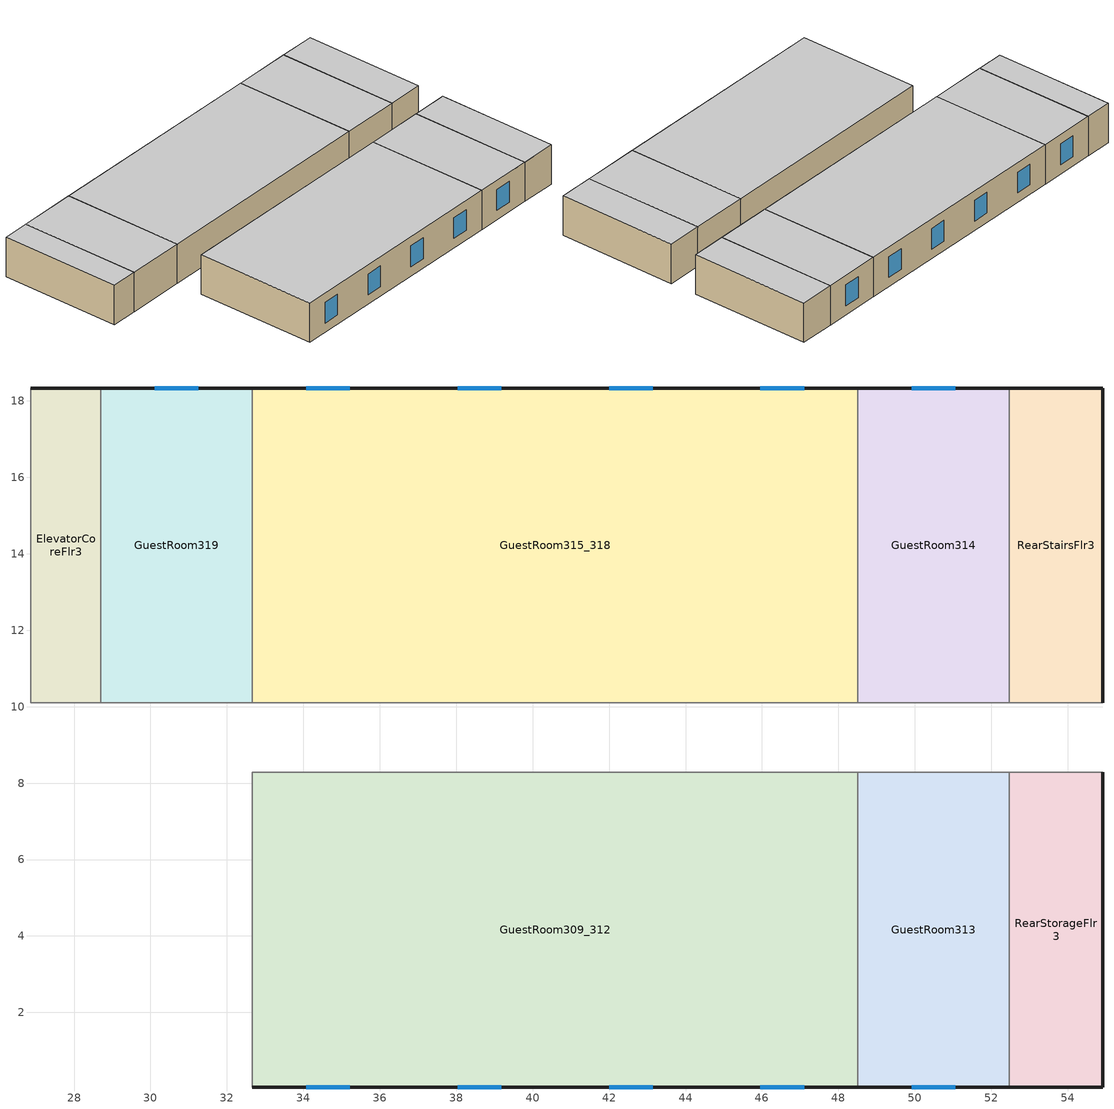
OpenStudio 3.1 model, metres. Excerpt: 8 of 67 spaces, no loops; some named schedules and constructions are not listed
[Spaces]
RearStairsFlr3
 floor to RearStairsFlr2 (NACM_Interior Floor): 54.91,18.34 54.91,10.11 52.47,10.11 52.47,18.34 z6.1
 wall outside (Base_CZ12-NonresMetalFrameWallU055): 54.91,10.11 54.91,18.34 52.47,18.34 z6.1:8.84
 wall to CorridorFlr3: 52.47,10.11 54.91,10.11 z6.1:8.84
 wall to GuestRoom314: 52.47,18.34 52.47,10.11 z6.1:8.84
 ceiling to RearStairsFlr4: 54.91,10.11 54.91,18.34 52.47,18.34 52.47,10.11 z8.84
GuestRoom309_312
 floor to GuestRoom209_212 (NACM_Interior Floor): 48.51,8.28 48.51,0.05 32.66,0.05 32.66,8.28 z6.1
 wall outside (Base_CZ12-ResMetalFrameWallU069): 32.66,0.05 48.51,0.05 z6.1:8.84
 wall to CorridorFlr3: 48.51,8.28 32.66,8.28 z6.1:8.84
 wall to GuestRoom306_308: 32.66,8.28 32.66,0.05 z6.1:8.84
 wall to GuestRoom313 (NACM_Interior Wall): 48.51,0.05 48.51,8.28 z6.1:8.84
 window (Base_AllCZ_FixedWinU36_Res): 34.07,0.05 35.21,0.05 / 38.04,0.05 39.18,0.05 / 42,0.05 43.14,0.05 / 45.96,0.05 47.1,0.05 z6.75:8.19
 ceiling to GuestRoom409_412: 48.51,0.05 48.51,8.28 32.66,8.28 32.66,0.05 z8.84
GuestRoom313
 floor to GuestRoom213 (NACM_Interior Floor): 52.47,8.28 52.47,0.05 48.51,0.05 48.51,8.28 z6.1
 wall outside (Base_CZ12-ResMetalFrameWallU069): 48.51,0.05 52.47,0.05 z6.1:8.84
 wall to CorridorFlr3: 52.47,8.28 48.51,8.28 z6.1:8.84
 wall to RearStorageFlr3 (NACM_Interior Wall): 52.47,0.05 52.47,8.28 z6.1:8.84
 window (Base_AllCZ_FixedWinU36_Res): 49.92,0.05 51.06,0.05 z6.75:8.19
 ceiling to GuestRoom413: 52.47,0.05 52.47,8.28 48.51,8.28 48.51,0.05 z8.84
RearStorageFlr3
 floor to RearStorageFlr2 (NACM_Interior Floor): 54.91,8.28 54.91,0.05 52.47,0.05 52.47,8.28 z6.1
 wall outside (Base_CZ12-NonresMetalFrameWallU055): 52.47,0.05 54.91,0.05 54.91,8.28 z6.1:8.84
 wall to CorridorFlr3: 54.91,8.28 52.47,8.28 z6.1:8.84
 ceiling to RearStorageFlr4: 54.91,0.05 54.91,8.28 52.47,8.28 52.47,0.05 z8.84
GuestRoom314
 floor to GuestRoom214 (NACM_Interior Floor): 52.47,18.34 52.47,10.11 48.51,10.11 48.51,18.34 z6.1
 wall outside (Base_CZ12-ResMetalFrameWallU069): 52.47,18.34 48.51,18.34 z6.1:8.84
 wall to CorridorFlr3: 48.51,10.11 52.47,10.11 z6.1:8.84
 wall to GuestRoom315_318 (NACM_Interior Wall): 48.51,18.34 48.51,10.11 z6.1:8.84
 window (Base_AllCZ_FixedWinU36_Res): 51.06,18.34 49.92,18.34 z6.75:8.19
 ceiling to GuestRoom414: 52.47,10.11 52.47,18.34 48.51,18.34 48.51,10.11 z8.84
GuestRoom315_318
 floor to GuestRoom215_218 (NACM_Interior Floor): 48.51,18.34 48.51,10.11 32.66,10.11 32.66,18.34 z6.1
 wall outside (Base_CZ12-ResMetalFrameWallU069): 48.51,18.34 32.66,18.34 z6.1:8.84
 wall to CorridorFlr3: 32.66,10.11 48.51,10.11 z6.1:8.84
 wall to GuestRoom319 (NACM_Interior Wall): 32.66,18.34 32.66,10.11 z6.1:8.84
 window (Base_AllCZ_FixedWinU36_Res): 47.1,18.34 45.96,18.34 / 43.14,18.34 42,18.34 / 39.18,18.34 38.04,18.34 / 35.21,18.34 34.07,18.34 z6.75:8.19
 ceiling to GuestRoom415_418: 48.51,10.11 48.51,18.34 32.66,18.34 32.66,10.11 z8.84
GuestRoom319
 floor to GuestRoom219 (NACM_Interior Floor): 32.66,18.34 32.66,10.11 28.7,10.11 28.7,18.34 z6.1
 wall outside (Base_CZ12-ResMetalFrameWallU069): 32.66,18.34 28.7,18.34 z6.1:8.84
 wall to CorridorFlr3: 28.7,10.11 32.66,10.11 z6.1:8.84
 wall to ElevatorCoreFlr3: 28.7,18.34 28.7,10.11 z6.1:8.84
 window (Base_AllCZ_FixedWinU36_Res): 31.25,18.34 30.11,18.34 z6.75:8.19
 ceiling to GuestRoom419: 32.66,10.11 32.66,18.34 28.7,18.34 28.7,10.11 z8.84
ElevatorCoreFlr3
 floor to ElevatorCoreFlr2 (NACM_Dropped Ceiling): 28.7,18.34 28.7,10.11 26.87,10.11 26.87,18.34 z6.1
 wall outside (Base_CZ12-NonresMetalFrameWallU055): 28.7,18.34 26.87,18.34 z6.1:8.84
 wall to CorridorFlr3: 26.87,18.34 26.87,10.11 28.7,10.11 z6.1:8.84
 ceiling to ElevatorCoreFlr4: 28.7,10.11 28.7,18.34 26.87,18.34 26.87,10.11 z8.84
[Schedule:Week]
GuestRoom209_212-ProcESch-wk9: GuestRoom209_212-ProcESch-da18, GuestRoom209_212-ProcESch-da19, GuestRoom209_212-ProcESch-da19, GuestRoom209_212-ProcESch-da19, GuestRoom209_212-ProcESch-da19, GuestRoom209_212-ProcESch-da19, GuestRoom209_212-ProcESch-da18, GuestRoom209_212-ProcESch-da18, GuestRoom209_212-ProcESch-da19, GuestRoom209_212-ProcESch-da3, GuestRoom209_212-ProcESch-da18, GuestRoom209_212-ProcESch-da18
GuestRoom209_212-ProcESch-wk10: GuestRoom209_212-ProcESch-da20, GuestRoom209_212-ProcESch-da21, GuestRoom209_212-ProcESch-da21, GuestRoom209_212-ProcESch-da21, GuestRoom209_212-ProcESch-da21, GuestRoom209_212-ProcESch-da21, GuestRoom209_212-ProcESch-da20, GuestRoom209_212-ProcESch-da20, GuestRoom209_212-ProcESch-da21, GuestRoom209_212-ProcESch-da3, GuestRoom209_212-ProcESch-da20, GuestRoom209_212-ProcESch-da20
GuestRoom209_212-ProcESch-wk11: GuestRoom209_212-ProcESch-da22, GuestRoom209_212-ProcESch-da23, GuestRoom209_212-ProcESch-da23, GuestRoom209_212-ProcESch-da23, GuestRoom209_212-ProcESch-da23, GuestRoom209_212-ProcESch-da23, GuestRoom209_212-ProcESch-da22, GuestRoom209_212-ProcESch-da22, GuestRoom209_212-ProcESch-da23, GuestRoom209_212-ProcESch-da3, GuestRoom209_212-ProcESch-da22, GuestRoom209_212-ProcESch-da22
GuestRoom209_212-ProcESch-wk12: GuestRoom209_212-ProcESch-da24, GuestRoom209_212-ProcESch-da25, GuestRoom209_212-ProcESch-da25, GuestRoom209_212-ProcESch-da25, GuestRoom209_212-ProcESch-da25, GuestRoom209_212-ProcESch-da25, GuestRoom209_212-ProcESch-da24, GuestRoom209_212-ProcESch-da24, GuestRoom209_212-ProcESch-da25, GuestRoom209_212-ProcESch-da3, GuestRoom209_212-ProcESch-da24, GuestRoom209_212-ProcESch-da24
GuestRoom213-ProcESch-wk1: GuestRoom213-ProcESch-da1, GuestRoom213-ProcESch-da2, GuestRoom213-ProcESch-da2, GuestRoom213-ProcESch-da2, GuestRoom213-ProcESch-da2, GuestRoom213-ProcESch-da2, GuestRoom213-ProcESch-da1, GuestRoom213-ProcESch-da1, GuestRoom213-ProcESch-da2, GuestRoom213-ProcESch-da3, GuestRoom213-ProcESch-da1, GuestRoom213-ProcESch-da1
GuestRoom213-ProcESch-wk2: GuestRoom213-ProcESch-da4, GuestRoom213-ProcESch-da5, GuestRoom213-ProcESch-da5, GuestRoom213-ProcESch-da5, GuestRoom213-ProcESch-da5, GuestRoom213-ProcESch-da5, GuestRoom213-ProcESch-da4, GuestRoom213-ProcESch-da4, GuestRoom213-ProcESch-da5, GuestRoom213-ProcESch-da3, GuestRoom213-ProcESch-da4, GuestRoom213-ProcESch-da4
GuestRoom213-ProcESch-wk3: GuestRoom213-ProcESch-da6, GuestRoom213-ProcESch-da7, GuestRoom213-ProcESch-da7, GuestRoom213-ProcESch-da7, GuestRoom213-ProcESch-da7, GuestRoom213-ProcESch-da7, GuestRoom213-ProcESch-da6, GuestRoom213-ProcESch-da6, GuestRoom213-ProcESch-da7, GuestRoom213-ProcESch-da3, GuestRoom213-ProcESch-da6, GuestRoom213-ProcESch-da6
GuestRoom213-ProcESch-wk4: GuestRoom213-ProcESch-da8, GuestRoom213-ProcESch-da9, GuestRoom213-ProcESch-da9, GuestRoom213-ProcESch-da9, GuestRoom213-ProcESch-da9, GuestRoom213-ProcESch-da9, GuestRoom213-ProcESch-da8, GuestRoom213-ProcESch-da8, GuestRoom213-ProcESch-da9, GuestRoom213-ProcESch-da3, GuestRoom213-ProcESch-da8, GuestRoom213-ProcESch-da8
GuestRoom213-ProcESch-wk5: GuestRoom213-ProcESch-da10, GuestRoom213-ProcESch-da11, GuestRoom213-ProcESch-da11, GuestRoom213-ProcESch-da11, GuestRoom213-ProcESch-da11, GuestRoom213-ProcESch-da11, GuestRoom213-ProcESch-da10, GuestRoom213-ProcESch-da10, GuestRoom213-ProcESch-da11, GuestRoom213-ProcESch-da3, GuestRoom213-ProcESch-da10, GuestRoom213-ProcESch-da10
GuestRoom213-ProcESch-wk6: GuestRoom213-ProcESch-da12, GuestRoom213-ProcESch-da13, GuestRoom213-ProcESch-da13, GuestRoom213-ProcESch-da13, GuestRoom213-ProcESch-da13, GuestRoom213-ProcESch-da13, GuestRoom213-ProcESch-da12, GuestRoom213-ProcESch-da12, GuestRoom213-ProcESch-da13, GuestRoom213-ProcESch-da3, GuestRoom213-ProcESch-da12, GuestRoom213-ProcESch-da12
GuestRoom213-ProcESch-wk7: GuestRoom213-ProcESch-da14, GuestRoom213-ProcESch-da15, GuestRoom213-ProcESch-da15, GuestRoom213-ProcESch-da15, GuestRoom213-ProcESch-da15, GuestRoom213-ProcESch-da15, GuestRoom213-ProcESch-da14, GuestRoom213-ProcESch-da14, GuestRoom213-ProcESch-da15, GuestRoom213-ProcESch-da3, GuestRoom213-ProcESch-da14, GuestRoom213-ProcESch-da14
GuestRoom213-ProcESch-wk8: GuestRoom213-ProcESch-da16, GuestRoom213-ProcESch-da17, GuestRoom213-ProcESch-da17, GuestRoom213-ProcESch-da17, GuestRoom213-ProcESch-da17, GuestRoom213-ProcESch-da17, GuestRoom213-ProcESch-da16, GuestRoom213-ProcESch-da16, GuestRoom213-ProcESch-da17, GuestRoom213-ProcESch-da3, GuestRoom213-ProcESch-da16, GuestRoom213-ProcESch-da16
GuestRoom213-ProcESch-wk9: GuestRoom213-ProcESch-da18, GuestRoom213-ProcESch-da19, GuestRoom213-ProcESch-da19, GuestRoom213-ProcESch-da19, GuestRoom213-ProcESch-da19, GuestRoom213-ProcESch-da19, GuestRoom213-ProcESch-da18, GuestRoom213-ProcESch-da18, GuestRoom213-ProcESch-da19, GuestRoom213-ProcESch-da3, GuestRoom213-ProcESch-da18, GuestRoom213-ProcESch-da18
GuestRoom213-ProcESch-wk10: GuestRoom213-ProcESch-da20, GuestRoom213-ProcESch-da21, GuestRoom213-ProcESch-da21, GuestRoom213-ProcESch-da21, GuestRoom213-ProcESch-da21, GuestRoom213-ProcESch-da21, GuestRoom213-ProcESch-da20, GuestRoom213-ProcESch-da20, GuestRoom213-ProcESch-da21, GuestRoom213-ProcESch-da3, GuestRoom213-ProcESch-da20, GuestRoom213-ProcESch-da20
GuestRoom213-ProcESch-wk11: GuestRoom213-ProcESch-da22, GuestRoom213-ProcESch-da23, GuestRoom213-ProcESch-da23, GuestRoom213-ProcESch-da23, GuestRoom213-ProcESch-da23, GuestRoom213-ProcESch-da23, GuestRoom213-ProcESch-da22, GuestRoom213-ProcESch-da22, GuestRoom213-ProcESch-da23, GuestRoom213-ProcESch-da3, GuestRoom213-ProcESch-da22, GuestRoom213-ProcESch-da22
GuestRoom213-ProcESch-wk12: GuestRoom213-ProcESch-da24, GuestRoom213-ProcESch-da25, GuestRoom213-ProcESch-da25, GuestRoom213-ProcESch-da25, GuestRoom213-ProcESch-da25, GuestRoom213-ProcESch-da25, GuestRoom213-ProcESch-da24, GuestRoom213-ProcESch-da24, GuestRoom213-ProcESch-da25, GuestRoom213-ProcESch-da3, GuestRoom213-ProcESch-da24, GuestRoom213-ProcESch-da24
GuestRoom214-ProcESch-wk1: GuestRoom214-ProcESch-da1, GuestRoom214-ProcESch-da2, GuestRoom214-ProcESch-da2, GuestRoom214-ProcESch-da2, GuestRoom214-ProcESch-da2, GuestRoom214-ProcESch-da2, GuestRoom214-ProcESch-da1, GuestRoom214-ProcESch-da1, GuestRoom214-ProcESch-da2, GuestRoom214-ProcESch-da3, GuestRoom214-ProcESch-da1, GuestRoom214-ProcESch-da1
GuestRoom214-ProcESch-wk2: GuestRoom214-ProcESch-da4, GuestRoom214-ProcESch-da5, GuestRoom214-ProcESch-da5, GuestRoom214-ProcESch-da5, GuestRoom214-ProcESch-da5, GuestRoom214-ProcESch-da5, GuestRoom214-ProcESch-da4, GuestRoom214-ProcESch-da4, GuestRoom214-ProcESch-da5, GuestRoom214-ProcESch-da3, GuestRoom214-ProcESch-da4, GuestRoom214-ProcESch-da4
GuestRoom214-ProcESch-wk3: GuestRoom214-ProcESch-da6, GuestRoom214-ProcESch-da7, GuestRoom214-ProcESch-da7, GuestRoom214-ProcESch-da7, GuestRoom214-ProcESch-da7, GuestRoom214-ProcESch-da7, GuestRoom214-ProcESch-da6, GuestRoom214-ProcESch-da6, GuestRoom214-ProcESch-da7, GuestRoom214-ProcESch-da3, GuestRoom214-ProcESch-da6, GuestRoom214-ProcESch-da6
GuestRoom214-ProcESch-wk4: GuestRoom214-ProcESch-da8, GuestRoom214-ProcESch-da9, GuestRoom214-ProcESch-da9, GuestRoom214-ProcESch-da9, GuestRoom214-ProcESch-da9, GuestRoom214-ProcESch-da9, GuestRoom214-ProcESch-da8, GuestRoom214-ProcESch-da8, GuestRoom214-ProcESch-da9, GuestRoom214-ProcESch-da3, GuestRoom214-ProcESch-da8, GuestRoom214-ProcESch-da8
GuestRoom214-ProcESch-wk5: GuestRoom214-ProcESch-da10, GuestRoom214-ProcESch-da11, GuestRoom214-ProcESch-da11, GuestRoom214-ProcESch-da11, GuestRoom214-ProcESch-da11, GuestRoom214-ProcESch-da11, GuestRoom214-ProcESch-da10, GuestRoom214-ProcESch-da10, GuestRoom214-ProcESch-da11, GuestRoom214-ProcESch-da3, GuestRoom214-ProcESch-da10, GuestRoom214-ProcESch-da10
GuestRoom214-ProcESch-wk6: GuestRoom214-ProcESch-da12, GuestRoom214-ProcESch-da13, GuestRoom214-ProcESch-da13, GuestRoom214-ProcESch-da13, GuestRoom214-ProcESch-da13, GuestRoom214-ProcESch-da13, GuestRoom214-ProcESch-da12, GuestRoom214-ProcESch-da12, GuestRoom214-ProcESch-da13, GuestRoom214-ProcESch-da3, GuestRoom214-ProcESch-da12, GuestRoom214-ProcESch-da12
GuestRoom214-ProcESch-wk7: GuestRoom214-ProcESch-da14, GuestRoom214-ProcESch-da15, GuestRoom214-ProcESch-da15, GuestRoom214-ProcESch-da15, GuestRoom214-ProcESch-da15, GuestRoom214-ProcESch-da15, GuestRoom214-ProcESch-da14, GuestRoom214-ProcESch-da14, GuestRoom214-ProcESch-da15, GuestRoom214-ProcESch-da3, GuestRoom214-ProcESch-da14, GuestRoom214-ProcESch-da14
GuestRoom214-ProcESch-wk8: GuestRoom214-ProcESch-da16, GuestRoom214-ProcESch-da17, GuestRoom214-ProcESch-da17, GuestRoom214-ProcESch-da17, GuestRoom214-ProcESch-da17, GuestRoom214-ProcESch-da17, GuestRoom214-ProcESch-da16, GuestRoom214-ProcESch-da16, GuestRoom214-ProcESch-da17, GuestRoom214-ProcESch-da3, GuestRoom214-ProcESch-da16, GuestRoom214-ProcESch-da16
GuestRoom214-ProcESch-wk9: GuestRoom214-ProcESch-da18, GuestRoom214-ProcESch-da19, GuestRoom214-ProcESch-da19, GuestRoom214-ProcESch-da19, GuestRoom214-ProcESch-da19, GuestRoom214-ProcESch-da19, GuestRoom214-ProcESch-da18, GuestRoom214-ProcESch-da18, GuestRoom214-ProcESch-da19, GuestRoom214-ProcESch-da3, GuestRoom214-ProcESch-da18, GuestRoom214-ProcESch-da18
GuestRoom214-ProcESch-wk10: GuestRoom214-ProcESch-da20, GuestRoom214-ProcESch-da21, GuestRoom214-ProcESch-da21, GuestRoom214-ProcESch-da21, GuestRoom214-ProcESch-da21, GuestRoom214-ProcESch-da21, GuestRoom214-ProcESch-da20, GuestRoom214-ProcESch-da20, GuestRoom214-ProcESch-da21, GuestRoom214-ProcESch-da3, GuestRoom214-ProcESch-da20, GuestRoom214-ProcESch-da20
GuestRoom214-ProcESch-wk11: GuestRoom214-ProcESch-da22, GuestRoom214-ProcESch-da23, GuestRoom214-ProcESch-da23, GuestRoom214-ProcESch-da23, GuestRoom214-ProcESch-da23, GuestRoom214-ProcESch-da23, GuestRoom214-ProcESch-da22, GuestRoom214-ProcESch-da22, GuestRoom214-ProcESch-da23, GuestRoom214-ProcESch-da3, GuestRoom214-ProcESch-da22, GuestRoom214-ProcESch-da22
GuestRoom214-ProcESch-wk12: GuestRoom214-ProcESch-da24, GuestRoom214-ProcESch-da25, GuestRoom214-ProcESch-da25, GuestRoom214-ProcESch-da25, GuestRoom214-ProcESch-da25, GuestRoom214-ProcESch-da25, GuestRoom214-ProcESch-da24, GuestRoom214-ProcESch-da24, GuestRoom214-ProcESch-da25, GuestRoom214-ProcESch-da3, GuestRoom214-ProcESch-da24, GuestRoom214-ProcESch-da24
GuestRoom215_218-ProcESch-wk1: GuestRoom215_218-ProcESch-da1, GuestRoom215_218-ProcESch-da2, GuestRoom215_218-ProcESch-da2, GuestRoom215_218-ProcESch-da2, GuestRoom215_218-ProcESch-da2, GuestRoom215_218-ProcESch-da2, GuestRoom215_218-ProcESch-da1, GuestRoom215_218-ProcESch-da1, GuestRoom215_218-ProcESch-da2, GuestRoom215_218-ProcESch-da3, GuestRoom215_218-ProcESch-da1, GuestRoom215_218-ProcESch-da1
GuestRoom215_218-ProcESch-wk2: GuestRoom215_218-ProcESch-da4, GuestRoom215_218-ProcESch-da5, GuestRoom215_218-ProcESch-da5, GuestRoom215_218-ProcESch-da5, GuestRoom215_218-ProcESch-da5, GuestRoom215_218-ProcESch-da5, GuestRoom215_218-ProcESch-da4, GuestRoom215_218-ProcESch-da4, GuestRoom215_218-ProcESch-da5, GuestRoom215_218-ProcESch-da3, GuestRoom215_218-ProcESch-da4, GuestRoom215_218-ProcESch-da4
GuestRoom215_218-ProcESch-wk3: GuestRoom215_218-ProcESch-da6, GuestRoom215_218-ProcESch-da7, GuestRoom215_218-ProcESch-da7, GuestRoom215_218-ProcESch-da7, GuestRoom215_218-ProcESch-da7, GuestRoom215_218-ProcESch-da7, GuestRoom215_218-ProcESch-da6, GuestRoom215_218-ProcESch-da6, GuestRoom215_218-ProcESch-da7, GuestRoom215_218-ProcESch-da3, GuestRoom215_218-ProcESch-da6, GuestRoom215_218-ProcESch-da6
GuestRoom215_218-ProcESch-wk4: GuestRoom215_218-ProcESch-da8, GuestRoom215_218-ProcESch-da9, GuestRoom215_218-ProcESch-da9, GuestRoom215_218-ProcESch-da9, GuestRoom215_218-ProcESch-da9, GuestRoom215_218-ProcESch-da9, GuestRoom215_218-ProcESch-da8, GuestRoom215_218-ProcESch-da8, GuestRoom215_218-ProcESch-da9, GuestRoom215_218-ProcESch-da3, GuestRoom215_218-ProcESch-da8, GuestRoom215_218-ProcESch-da8
GuestRoom215_218-ProcESch-wk5: GuestRoom215_218-ProcESch-da10, GuestRoom215_218-ProcESch-da11, GuestRoom215_218-ProcESch-da11, GuestRoom215_218-ProcESch-da11, GuestRoom215_218-ProcESch-da11, GuestRoom215_218-ProcESch-da11, GuestRoom215_218-ProcESch-da10, GuestRoom215_218-ProcESch-da10, GuestRoom215_218-ProcESch-da11, GuestRoom215_218-ProcESch-da3, GuestRoom215_218-ProcESch-da10, GuestRoom215_218-ProcESch-da10
GuestRoom215_218-ProcESch-wk6: GuestRoom215_218-ProcESch-da12, GuestRoom215_218-ProcESch-da13, GuestRoom215_218-ProcESch-da13, GuestRoom215_218-ProcESch-da13, GuestRoom215_218-ProcESch-da13, GuestRoom215_218-ProcESch-da13, GuestRoom215_218-ProcESch-da12, GuestRoom215_218-ProcESch-da12, GuestRoom215_218-ProcESch-da13, GuestRoom215_218-ProcESch-da3, GuestRoom215_218-ProcESch-da12, GuestRoom215_218-ProcESch-da12
GuestRoom215_218-ProcESch-wk7: GuestRoom215_218-ProcESch-da14, GuestRoom215_218-ProcESch-da15, GuestRoom215_218-ProcESch-da15, GuestRoom215_218-ProcESch-da15, GuestRoom215_218-ProcESch-da15, GuestRoom215_218-ProcESch-da15, GuestRoom215_218-ProcESch-da14, GuestRoom215_218-ProcESch-da14, GuestRoom215_218-ProcESch-da15, GuestRoom215_218-ProcESch-da3, GuestRoom215_218-ProcESch-da14, GuestRoom215_218-ProcESch-da14
GuestRoom215_218-ProcESch-wk8: GuestRoom215_218-ProcESch-da16, GuestRoom215_218-ProcESch-da17, GuestRoom215_218-ProcESch-da17, GuestRoom215_218-ProcESch-da17, GuestRoom215_218-ProcESch-da17, GuestRoom215_218-ProcESch-da17, GuestRoom215_218-ProcESch-da16, GuestRoom215_218-ProcESch-da16, GuestRoom215_218-ProcESch-da17, GuestRoom215_218-ProcESch-da3, GuestRoom215_218-ProcESch-da16, GuestRoom215_218-ProcESch-da16
GuestRoom215_218-ProcESch-wk9: GuestRoom215_218-ProcESch-da18, GuestRoom215_218-ProcESch-da19, GuestRoom215_218-ProcESch-da19, GuestRoom215_218-ProcESch-da19, GuestRoom215_218-ProcESch-da19, GuestRoom215_218-ProcESch-da19, GuestRoom215_218-ProcESch-da18, GuestRoom215_218-ProcESch-da18, GuestRoom215_218-ProcESch-da19, GuestRoom215_218-ProcESch-da3, GuestRoom215_218-ProcESch-da18, GuestRoom215_218-ProcESch-da18
GuestRoom215_218-ProcESch-wk10: GuestRoom215_218-ProcESch-da20, GuestRoom215_218-ProcESch-da21, GuestRoom215_218-ProcESch-da21, GuestRoom215_218-ProcESch-da21, GuestRoom215_218-ProcESch-da21, GuestRoom215_218-ProcESch-da21, GuestRoom215_218-ProcESch-da20, GuestRoom215_218-ProcESch-da20, GuestRoom215_218-ProcESch-da21, GuestRoom215_218-ProcESch-da3, GuestRoom215_218-ProcESch-da20, GuestRoom215_218-ProcESch-da20
GuestRoom215_218-ProcESch-wk11: GuestRoom215_218-ProcESch-da22, GuestRoom215_218-ProcESch-da23, GuestRoom215_218-ProcESch-da23, GuestRoom215_218-ProcESch-da23, GuestRoom215_218-ProcESch-da23, GuestRoom215_218-ProcESch-da23, GuestRoom215_218-ProcESch-da22, GuestRoom215_218-ProcESch-da22, GuestRoom215_218-ProcESch-da23, GuestRoom215_218-ProcESch-da3, GuestRoom215_218-ProcESch-da22, GuestRoom215_218-ProcESch-da22
GuestRoom215_218-ProcESch-wk12: GuestRoom215_218-ProcESch-da24, GuestRoom215_218-ProcESch-da25, GuestRoom215_218-ProcESch-da25, GuestRoom215_218-ProcESch-da25, GuestRoom215_218-ProcESch-da25, GuestRoom215_218-ProcESch-da25, GuestRoom215_218-ProcESch-da24, GuestRoom215_218-ProcESch-da24, GuestRoom215_218-ProcESch-da25, GuestRoom215_218-ProcESch-da3, GuestRoom215_218-ProcESch-da24, GuestRoom215_218-ProcESch-da24
GuestRoom219-ProcESch-wk1: GuestRoom219-ProcESch-da1, GuestRoom219-ProcESch-da2, GuestRoom219-ProcESch-da2, GuestRoom219-ProcESch-da2, GuestRoom219-ProcESch-da2, GuestRoom219-ProcESch-da2, GuestRoom219-ProcESch-da1, GuestRoom219-ProcESch-da1, GuestRoom219-ProcESch-da2, GuestRoom219-ProcESch-da3, GuestRoom219-ProcESch-da1, GuestRoom219-ProcESch-da1
GuestRoom219-ProcESch-wk2: GuestRoom219-ProcESch-da4, GuestRoom219-ProcESch-da5, GuestRoom219-ProcESch-da5, GuestRoom219-ProcESch-da5, GuestRoom219-ProcESch-da5, GuestRoom219-ProcESch-da5, GuestRoom219-ProcESch-da4, GuestRoom219-ProcESch-da4, GuestRoom219-ProcESch-da5, GuestRoom219-ProcESch-da3, GuestRoom219-ProcESch-da4, GuestRoom219-ProcESch-da4
GuestRoom219-ProcESch-wk3: GuestRoom219-ProcESch-da6, GuestRoom219-ProcESch-da7, GuestRoom219-ProcESch-da7, GuestRoom219-ProcESch-da7, GuestRoom219-ProcESch-da7, GuestRoom219-ProcESch-da7, GuestRoom219-ProcESch-da6, GuestRoom219-ProcESch-da6, GuestRoom219-ProcESch-da7, GuestRoom219-ProcESch-da3, GuestRoom219-ProcESch-da6, GuestRoom219-ProcESch-da6
GuestRoom219-ProcESch-wk4: GuestRoom219-ProcESch-da8, GuestRoom219-ProcESch-da9, GuestRoom219-ProcESch-da9, GuestRoom219-ProcESch-da9, GuestRoom219-ProcESch-da9, GuestRoom219-ProcESch-da9, GuestRoom219-ProcESch-da8, GuestRoom219-ProcESch-da8, GuestRoom219-ProcESch-da9, GuestRoom219-ProcESch-da3, GuestRoom219-ProcESch-da8, GuestRoom219-ProcESch-da8
GuestRoom219-ProcESch-wk5: GuestRoom219-ProcESch-da10, GuestRoom219-ProcESch-da11, GuestRoom219-ProcESch-da11, GuestRoom219-ProcESch-da11, GuestRoom219-ProcESch-da11, GuestRoom219-ProcESch-da11, GuestRoom219-ProcESch-da10, GuestRoom219-ProcESch-da10, GuestRoom219-ProcESch-da11, GuestRoom219-ProcESch-da3, GuestRoom219-ProcESch-da10, GuestRoom219-ProcESch-da10
GuestRoom219-ProcESch-wk6: GuestRoom219-ProcESch-da12, GuestRoom219-ProcESch-da13, GuestRoom219-ProcESch-da13, GuestRoom219-ProcESch-da13, GuestRoom219-ProcESch-da13, GuestRoom219-ProcESch-da13, GuestRoom219-ProcESch-da12, GuestRoom219-ProcESch-da12, GuestRoom219-ProcESch-da13, GuestRoom219-ProcESch-da3, GuestRoom219-ProcESch-da12, GuestRoom219-ProcESch-da12
GuestRoom219-ProcESch-wk7: GuestRoom219-ProcESch-da14, GuestRoom219-ProcESch-da15, GuestRoom219-ProcESch-da15, GuestRoom219-ProcESch-da15, GuestRoom219-ProcESch-da15, GuestRoom219-ProcESch-da15, GuestRoom219-ProcESch-da14, GuestRoom219-ProcESch-da14, GuestRoom219-ProcESch-da15, GuestRoom219-ProcESch-da3, GuestRoom219-ProcESch-da14, GuestRoom219-ProcESch-da14
GuestRoom219-ProcESch-wk8: GuestRoom219-ProcESch-da16, GuestRoom219-ProcESch-da17, GuestRoom219-ProcESch-da17, GuestRoom219-ProcESch-da17, GuestRoom219-ProcESch-da17, GuestRoom219-ProcESch-da17, GuestRoom219-ProcESch-da16, GuestRoom219-ProcESch-da16, GuestRoom219-ProcESch-da17, GuestRoom219-ProcESch-da3, GuestRoom219-ProcESch-da16, GuestRoom219-ProcESch-da16
GuestRoom219-ProcESch-wk9: GuestRoom219-ProcESch-da18, GuestRoom219-ProcESch-da19, GuestRoom219-ProcESch-da19, GuestRoom219-ProcESch-da19, GuestRoom219-ProcESch-da19, GuestRoom219-ProcESch-da19, GuestRoom219-ProcESch-da18, GuestRoom219-ProcESch-da18, GuestRoom219-ProcESch-da19, GuestRoom219-ProcESch-da3, GuestRoom219-ProcESch-da18, GuestRoom219-ProcESch-da18
GuestRoom219-ProcESch-wk10: GuestRoom219-ProcESch-da20, GuestRoom219-ProcESch-da21, GuestRoom219-ProcESch-da21, GuestRoom219-ProcESch-da21, GuestRoom219-ProcESch-da21, GuestRoom219-ProcESch-da21, GuestRoom219-ProcESch-da20, GuestRoom219-ProcESch-da20, GuestRoom219-ProcESch-da21, GuestRoom219-ProcESch-da3, GuestRoom219-ProcESch-da20, GuestRoom219-ProcESch-da20
GuestRoom219-ProcESch-wk11: GuestRoom219-ProcESch-da22, GuestRoom219-ProcESch-da23, GuestRoom219-ProcESch-da23, GuestRoom219-ProcESch-da23, GuestRoom219-ProcESch-da23, GuestRoom219-ProcESch-da23, GuestRoom219-ProcESch-da22, GuestRoom219-ProcESch-da22, GuestRoom219-ProcESch-da23, GuestRoom219-ProcESch-da3, GuestRoom219-ProcESch-da22, GuestRoom219-ProcESch-da22
GuestRoom219-ProcESch-wk12: GuestRoom219-ProcESch-da24, GuestRoom219-ProcESch-da25, GuestRoom219-ProcESch-da25, GuestRoom219-ProcESch-da25, GuestRoom219-ProcESch-da25, GuestRoom219-ProcESch-da25, GuestRoom219-ProcESch-da24, GuestRoom219-ProcESch-da24, GuestRoom219-ProcESch-da25, GuestRoom219-ProcESch-da3, GuestRoom219-ProcESch-da24, GuestRoom219-ProcESch-da24
GuestRoom220_223-ProcESch-wk1: GuestRoom220_223-ProcESch-da1, GuestRoom220_223-ProcESch-da2, GuestRoom220_223-ProcESch-da2, GuestRoom220_223-ProcESch-da2, GuestRoom220_223-ProcESch-da2, GuestRoom220_223-ProcESch-da2, GuestRoom220_223-ProcESch-da1, GuestRoom220_223-ProcESch-da1, GuestRoom220_223-ProcESch-da2, GuestRoom220_223-ProcESch-da3, GuestRoom220_223-ProcESch-da1, GuestRoom220_223-ProcESch-da1
GuestRoom220_223-ProcESch-wk2: GuestRoom220_223-ProcESch-da4, GuestRoom220_223-ProcESch-da5, GuestRoom220_223-ProcESch-da5, GuestRoom220_223-ProcESch-da5, GuestRoom220_223-ProcESch-da5, GuestRoom220_223-ProcESch-da5, GuestRoom220_223-ProcESch-da4, GuestRoom220_223-ProcESch-da4, GuestRoom220_223-ProcESch-da5, GuestRoom220_223-ProcESch-da3, GuestRoom220_223-ProcESch-da4, GuestRoom220_223-ProcESch-da4
GuestRoom220_223-ProcESch-wk3: GuestRoom220_223-ProcESch-da6, GuestRoom220_223-ProcESch-da7, GuestRoom220_223-ProcESch-da7, GuestRoom220_223-ProcESch-da7, GuestRoom220_223-ProcESch-da7, GuestRoom220_223-ProcESch-da7, GuestRoom220_223-ProcESch-da6, GuestRoom220_223-ProcESch-da6, GuestRoom220_223-ProcESch-da7, GuestRoom220_223-ProcESch-da3, GuestRoom220_223-ProcESch-da6, GuestRoom220_223-ProcESch-da6
GuestRoom220_223-ProcESch-wk4: GuestRoom220_223-ProcESch-da8, GuestRoom220_223-ProcESch-da9, GuestRoom220_223-ProcESch-da9, GuestRoom220_223-ProcESch-da9, GuestRoom220_223-ProcESch-da9, GuestRoom220_223-ProcESch-da9, GuestRoom220_223-ProcESch-da8, GuestRoom220_223-ProcESch-da8, GuestRoom220_223-ProcESch-da9, GuestRoom220_223-ProcESch-da3, GuestRoom220_223-ProcESch-da8, GuestRoom220_223-ProcESch-da8
GuestRoom220_223-ProcESch-wk5: GuestRoom220_223-ProcESch-da10, GuestRoom220_223-ProcESch-da11, GuestRoom220_223-ProcESch-da11, GuestRoom220_223-ProcESch-da11, GuestRoom220_223-ProcESch-da11, GuestRoom220_223-ProcESch-da11, GuestRoom220_223-ProcESch-da10, GuestRoom220_223-ProcESch-da10, GuestRoom220_223-ProcESch-da11, GuestRoom220_223-ProcESch-da3, GuestRoom220_223-ProcESch-da10, GuestRoom220_223-ProcESch-da10
GuestRoom220_223-ProcESch-wk6: GuestRoom220_223-ProcESch-da12, GuestRoom220_223-ProcESch-da13, GuestRoom220_223-ProcESch-da13, GuestRoom220_223-ProcESch-da13, GuestRoom220_223-ProcESch-da13, GuestRoom220_223-ProcESch-da13, GuestRoom220_223-ProcESch-da12, GuestRoom220_223-ProcESch-da12, GuestRoom220_223-ProcESch-da13, GuestRoom220_223-ProcESch-da3, GuestRoom220_223-ProcESch-da12, GuestRoom220_223-ProcESch-da12
GuestRoom220_223-ProcESch-wk7: GuestRoom220_223-ProcESch-da14, GuestRoom220_223-ProcESch-da15, GuestRoom220_223-ProcESch-da15, GuestRoom220_223-ProcESch-da15, GuestRoom220_223-ProcESch-da15, GuestRoom220_223-ProcESch-da15, GuestRoom220_223-ProcESch-da14, GuestRoom220_223-ProcESch-da14, GuestRoom220_223-ProcESch-da15, GuestRoom220_223-ProcESch-da3, GuestRoom220_223-ProcESch-da14, GuestRoom220_223-ProcESch-da14
GuestRoom220_223-ProcESch-wk8: GuestRoom220_223-ProcESch-da16, GuestRoom220_223-ProcESch-da17, GuestRoom220_223-ProcESch-da17, GuestRoom220_223-ProcESch-da17, GuestRoom220_223-ProcESch-da17, GuestRoom220_223-ProcESch-da17, GuestRoom220_223-ProcESch-da16, GuestRoom220_223-ProcESch-da16, GuestRoom220_223-ProcESch-da17, GuestRoom220_223-ProcESch-da3, GuestRoom220_223-ProcESch-da16, GuestRoom220_223-ProcESch-da16
GuestRoom220_223-ProcESch-wk9: GuestRoom220_223-ProcESch-da18, GuestRoom220_223-ProcESch-da19, GuestRoom220_223-ProcESch-da19, GuestRoom220_223-ProcESch-da19, GuestRoom220_223-ProcESch-da19, GuestRoom220_223-ProcESch-da19, GuestRoom220_223-ProcESch-da18, GuestRoom220_223-ProcESch-da18, GuestRoom220_223-ProcESch-da19, GuestRoom220_223-ProcESch-da3, GuestRoom220_223-ProcESch-da18, GuestRoom220_223-ProcESch-da18
GuestRoom220_223-ProcESch-wk10: GuestRoom220_223-ProcESch-da20, GuestRoom220_223-ProcESch-da21, GuestRoom220_223-ProcESch-da21, GuestRoom220_223-ProcESch-da21, GuestRoom220_223-ProcESch-da21, GuestRoom220_223-ProcESch-da21, GuestRoom220_223-ProcESch-da20, GuestRoom220_223-ProcESch-da20, GuestRoom220_223-ProcESch-da21, GuestRoom220_223-ProcESch-da3, GuestRoom220_223-ProcESch-da20, GuestRoom220_223-ProcESch-da20
GuestRoom220_223-ProcESch-wk11: GuestRoom220_223-ProcESch-da22, GuestRoom220_223-ProcESch-da23, GuestRoom220_223-ProcESch-da23, GuestRoom220_223-ProcESch-da23, GuestRoom220_223-ProcESch-da23, GuestRoom220_223-ProcESch-da23, GuestRoom220_223-ProcESch-da22, GuestRoom220_223-ProcESch-da22, GuestRoom220_223-ProcESch-da23, GuestRoom220_223-ProcESch-da3, GuestRoom220_223-ProcESch-da22, GuestRoom220_223-ProcESch-da22
GuestRoom220_223-ProcESch-wk12: GuestRoom220_223-ProcESch-da24, GuestRoom220_223-ProcESch-da25, GuestRoom220_223-ProcESch-da25, GuestRoom220_223-ProcESch-da25, GuestRoom220_223-ProcESch-da25, GuestRoom220_223-ProcESch-da25, GuestRoom220_223-ProcESch-da24, GuestRoom220_223-ProcESch-da24, GuestRoom220_223-ProcESch-da25, GuestRoom220_223-ProcESch-da3, GuestRoom220_223-ProcESch-da24, GuestRoom220_223-ProcESch-da24
GuestRoom224-ProcESch-wk1: GuestRoom224-ProcESch-da1, GuestRoom224-ProcESch-da2, GuestRoom224-ProcESch-da2, GuestRoom224-ProcESch-da2, GuestRoom224-ProcESch-da2, GuestRoom224-ProcESch-da2, GuestRoom224-ProcESch-da1, GuestRoom224-ProcESch-da1, GuestRoom224-ProcESch-da2, GuestRoom224-ProcESch-da3, GuestRoom224-ProcESch-da1, GuestRoom224-ProcESch-da1
GuestRoom224-ProcESch-wk2: GuestRoom224-ProcESch-da4, GuestRoom224-ProcESch-da5, GuestRoom224-ProcESch-da5, GuestRoom224-ProcESch-da5, GuestRoom224-ProcESch-da5, GuestRoom224-ProcESch-da5, GuestRoom224-ProcESch-da4, GuestRoom224-ProcESch-da4, GuestRoom224-ProcESch-da5, GuestRoom224-ProcESch-da3, GuestRoom224-ProcESch-da4, GuestRoom224-ProcESch-da4
GuestRoom224-ProcESch-wk3: GuestRoom224-ProcESch-da6, GuestRoom224-ProcESch-da7, GuestRoom224-ProcESch-da7, GuestRoom224-ProcESch-da7, GuestRoom224-ProcESch-da7, GuestRoom224-ProcESch-da7, GuestRoom224-ProcESch-da6, GuestRoom224-ProcESch-da6, GuestRoom224-ProcESch-da7, GuestRoom224-ProcESch-da3, GuestRoom224-ProcESch-da6, GuestRoom224-ProcESch-da6
GuestRoom224-ProcESch-wk4: GuestRoom224-ProcESch-da8, GuestRoom224-ProcESch-da9, GuestRoom224-ProcESch-da9, GuestRoom224-ProcESch-da9, GuestRoom224-ProcESch-da9, GuestRoom224-ProcESch-da9, GuestRoom224-ProcESch-da8, GuestRoom224-ProcESch-da8, GuestRoom224-ProcESch-da9, GuestRoom224-ProcESch-da3, GuestRoom224-ProcESch-da8, GuestRoom224-ProcESch-da8
GuestRoom224-ProcESch-wk5: GuestRoom224-ProcESch-da10, GuestRoom224-ProcESch-da11, GuestRoom224-ProcESch-da11, GuestRoom224-ProcESch-da11, GuestRoom224-ProcESch-da11, GuestRoom224-ProcESch-da11, GuestRoom224-ProcESch-da10, GuestRoom224-ProcESch-da10, GuestRoom224-ProcESch-da11, GuestRoom224-ProcESch-da3, GuestRoom224-ProcESch-da10, GuestRoom224-ProcESch-da10
GuestRoom224-ProcESch-wk6: GuestRoom224-ProcESch-da12, GuestRoom224-ProcESch-da13, GuestRoom224-ProcESch-da13, GuestRoom224-ProcESch-da13, GuestRoom224-ProcESch-da13, GuestRoom224-ProcESch-da13, GuestRoom224-ProcESch-da12, GuestRoom224-ProcESch-da12, GuestRoom224-ProcESch-da13, GuestRoom224-ProcESch-da3, GuestRoom224-ProcESch-da12, GuestRoom224-ProcESch-da12
GuestRoom224-ProcESch-wk7: GuestRoom224-ProcESch-da14, GuestRoom224-ProcESch-da15, GuestRoom224-ProcESch-da15, GuestRoom224-ProcESch-da15, GuestRoom224-ProcESch-da15, GuestRoom224-ProcESch-da15, GuestRoom224-ProcESch-da14, GuestRoom224-ProcESch-da14, GuestRoom224-ProcESch-da15, GuestRoom224-ProcESch-da3, GuestRoom224-ProcESch-da14, GuestRoom224-ProcESch-da14
GuestRoom224-ProcESch-wk8: GuestRoom224-ProcESch-da16, GuestRoom224-ProcESch-da17, GuestRoom224-ProcESch-da17, GuestRoom224-ProcESch-da17, GuestRoom224-ProcESch-da17, GuestRoom224-ProcESch-da17, GuestRoom224-ProcESch-da16, GuestRoom224-ProcESch-da16, GuestRoom224-ProcESch-da17, GuestRoom224-ProcESch-da3, GuestRoom224-ProcESch-da16, GuestRoom224-ProcESch-da16
GuestRoom224-ProcESch-wk9: GuestRoom224-ProcESch-da18, GuestRoom224-ProcESch-da19, GuestRoom224-ProcESch-da19, GuestRoom224-ProcESch-da19, GuestRoom224-ProcESch-da19, GuestRoom224-ProcESch-da19, GuestRoom224-ProcESch-da18, GuestRoom224-ProcESch-da18, GuestRoom224-ProcESch-da19, GuestRoom224-ProcESch-da3, GuestRoom224-ProcESch-da18, GuestRoom224-ProcESch-da18
GuestRoom224-ProcESch-wk10: GuestRoom224-ProcESch-da20, GuestRoom224-ProcESch-da21, GuestRoom224-ProcESch-da21, GuestRoom224-ProcESch-da21, GuestRoom224-ProcESch-da21, GuestRoom224-ProcESch-da21, GuestRoom224-ProcESch-da20, GuestRoom224-ProcESch-da20, GuestRoom224-ProcESch-da21, GuestRoom224-ProcESch-da3, GuestRoom224-ProcESch-da20, GuestRoom224-ProcESch-da20
GuestRoom224-ProcESch-wk11: GuestRoom224-ProcESch-da22, GuestRoom224-ProcESch-da23, GuestRoom224-ProcESch-da23, GuestRoom224-ProcESch-da23, GuestRoom224-ProcESch-da23, GuestRoom224-ProcESch-da23, GuestRoom224-ProcESch-da22, GuestRoom224-ProcESch-da22, GuestRoom224-ProcESch-da23, GuestRoom224-ProcESch-da3, GuestRoom224-ProcESch-da22, GuestRoom224-ProcESch-da22
GuestRoom224-ProcESch-wk12: GuestRoom224-ProcESch-da24, GuestRoom224-ProcESch-da25, GuestRoom224-ProcESch-da25, GuestRoom224-ProcESch-da25, GuestRoom224-ProcESch-da25, GuestRoom224-ProcESch-da25, GuestRoom224-ProcESch-da24, GuestRoom224-ProcESch-da24, GuestRoom224-ProcESch-da25, GuestRoom224-ProcESch-da3, GuestRoom224-ProcESch-da24, GuestRoom224-ProcESch-da24
GuestRoom301-ProcESch-wk11: GuestRoom301-ProcESch-da22, GuestRoom301-ProcESch-da23, GuestRoom301-ProcESch-da23, GuestRoom301-ProcESch-da23, GuestRoom301-ProcESch-da23, GuestRoom301-ProcESch-da23, GuestRoom301-ProcESch-da22, GuestRoom301-ProcESch-da22, GuestRoom301-ProcESch-da23, GuestRoom301-ProcESch-da3, GuestRoom301-ProcESch-da22, GuestRoom301-ProcESch-da22
GuestRoom301-ProcESch-wk12: GuestRoom301-ProcESch-da24, GuestRoom301-ProcESch-da25, GuestRoom301-ProcESch-da25, GuestRoom301-ProcESch-da25, GuestRoom301-ProcESch-da25, GuestRoom301-ProcESch-da25, GuestRoom301-ProcESch-da24, GuestRoom301-ProcESch-da24, GuestRoom301-ProcESch-da25, GuestRoom301-ProcESch-da3, GuestRoom301-ProcESch-da24, GuestRoom301-ProcESch-da24
GuestRoom302_305-ProcESch-wk1: GuestRoom302_305-ProcESch-da1, GuestRoom302_305-ProcESch-da2, GuestRoom302_305-ProcESch-da2, GuestRoom302_305-ProcESch-da2, GuestRoom302_305-ProcESch-da2, GuestRoom302_305-ProcESch-da2, GuestRoom302_305-ProcESch-da1, GuestRoom302_305-ProcESch-da1, GuestRoom302_305-ProcESch-da2, GuestRoom302_305-ProcESch-da3, GuestRoom302_305-ProcESch-da1, GuestRoom302_305-ProcESch-da1
GuestRoom302_305-ProcESch-wk2: GuestRoom302_305-ProcESch-da4, GuestRoom302_305-ProcESch-da5, GuestRoom302_305-ProcESch-da5, GuestRoom302_305-ProcESch-da5, GuestRoom302_305-ProcESch-da5, GuestRoom302_305-ProcESch-da5, GuestRoom302_305-ProcESch-da4, GuestRoom302_305-ProcESch-da4, GuestRoom302_305-ProcESch-da5, GuestRoom302_305-ProcESch-da3, GuestRoom302_305-ProcESch-da4, GuestRoom302_305-ProcESch-da4
GuestRoom302_305-ProcESch-wk3: GuestRoom302_305-ProcESch-da6, GuestRoom302_305-ProcESch-da7, GuestRoom302_305-ProcESch-da7, GuestRoom302_305-ProcESch-da7, GuestRoom302_305-ProcESch-da7, GuestRoom302_305-ProcESch-da7, GuestRoom302_305-ProcESch-da6, GuestRoom302_305-ProcESch-da6, GuestRoom302_305-ProcESch-da7, GuestRoom302_305-ProcESch-da3, GuestRoom302_305-ProcESch-da6, GuestRoom302_305-ProcESch-da6
GuestRoom302_305-ProcESch-wk4: GuestRoom302_305-ProcESch-da8, GuestRoom302_305-ProcESch-da9, GuestRoom302_305-ProcESch-da9, GuestRoom302_305-ProcESch-da9, GuestRoom302_305-ProcESch-da9, GuestRoom302_305-ProcESch-da9, GuestRoom302_305-ProcESch-da8, GuestRoom302_305-ProcESch-da8, GuestRoom302_305-ProcESch-da9, GuestRoom302_305-ProcESch-da3, GuestRoom302_305-ProcESch-da8, GuestRoom302_305-ProcESch-da8
GuestRoom302_305-ProcESch-wk5: GuestRoom302_305-ProcESch-da10, GuestRoom302_305-ProcESch-da11, GuestRoom302_305-ProcESch-da11, GuestRoom302_305-ProcESch-da11, GuestRoom302_305-ProcESch-da11, GuestRoom302_305-ProcESch-da11, GuestRoom302_305-ProcESch-da10, GuestRoom302_305-ProcESch-da10, GuestRoom302_305-ProcESch-da11, GuestRoom302_305-ProcESch-da3, GuestRoom302_305-ProcESch-da10, GuestRoom302_305-ProcESch-da10
GuestRoom302_305-ProcESch-wk6: GuestRoom302_305-ProcESch-da12, GuestRoom302_305-ProcESch-da13, GuestRoom302_305-ProcESch-da13, GuestRoom302_305-ProcESch-da13, GuestRoom302_305-ProcESch-da13, GuestRoom302_305-ProcESch-da13, GuestRoom302_305-ProcESch-da12, GuestRoom302_305-ProcESch-da12, GuestRoom302_305-ProcESch-da13, GuestRoom302_305-ProcESch-da3, GuestRoom302_305-ProcESch-da12, GuestRoom302_305-ProcESch-da12
GuestRoom302_305-ProcESch-wk7: GuestRoom302_305-ProcESch-da14, GuestRoom302_305-ProcESch-da15, GuestRoom302_305-ProcESch-da15, GuestRoom302_305-ProcESch-da15, GuestRoom302_305-ProcESch-da15, GuestRoom302_305-ProcESch-da15, GuestRoom302_305-ProcESch-da14, GuestRoom302_305-ProcESch-da14, GuestRoom302_305-ProcESch-da15, GuestRoom302_305-ProcESch-da3, GuestRoom302_305-ProcESch-da14, GuestRoom302_305-ProcESch-da14
GuestRoom302_305-ProcESch-wk8: GuestRoom302_305-ProcESch-da16, GuestRoom302_305-ProcESch-da17, GuestRoom302_305-ProcESch-da17, GuestRoom302_305-ProcESch-da17, GuestRoom302_305-ProcESch-da17, GuestRoom302_305-ProcESch-da17, GuestRoom302_305-ProcESch-da16, GuestRoom302_305-ProcESch-da16, GuestRoom302_305-ProcESch-da17, GuestRoom302_305-ProcESch-da3, GuestRoom302_305-ProcESch-da16, GuestRoom302_305-ProcESch-da16
GuestRoom302_305-ProcESch-wk9: GuestRoom302_305-ProcESch-da18, GuestRoom302_305-ProcESch-da19, GuestRoom302_305-ProcESch-da19, GuestRoom302_305-ProcESch-da19, GuestRoom302_305-ProcESch-da19, GuestRoom302_305-ProcESch-da19, GuestRoom302_305-ProcESch-da18, GuestRoom302_305-ProcESch-da18, GuestRoom302_305-ProcESch-da19, GuestRoom302_305-ProcESch-da3, GuestRoom302_305-ProcESch-da18, GuestRoom302_305-ProcESch-da18
GuestRoom302_305-ProcESch-wk10: GuestRoom302_305-ProcESch-da20, GuestRoom302_305-ProcESch-da21, GuestRoom302_305-ProcESch-da21, GuestRoom302_305-ProcESch-da21, GuestRoom302_305-ProcESch-da21, GuestRoom302_305-ProcESch-da21, GuestRoom302_305-ProcESch-da20, GuestRoom302_305-ProcESch-da20, GuestRoom302_305-ProcESch-da21, GuestRoom302_305-ProcESch-da3, GuestRoom302_305-ProcESch-da20, GuestRoom302_305-ProcESch-da20
GuestRoom302_305-ProcESch-wk11: GuestRoom302_305-ProcESch-da22, GuestRoom302_305-ProcESch-da23, GuestRoom302_305-ProcESch-da23, GuestRoom302_305-ProcESch-da23, GuestRoom302_305-ProcESch-da23, GuestRoom302_305-ProcESch-da23, GuestRoom302_305-ProcESch-da22, GuestRoom302_305-ProcESch-da22, GuestRoom302_305-ProcESch-da23, GuestRoom302_305-ProcESch-da3, GuestRoom302_305-ProcESch-da22, GuestRoom302_305-ProcESch-da22
GuestRoom302_305-ProcESch-wk12: GuestRoom302_305-ProcESch-da24, GuestRoom302_305-ProcESch-da25, GuestRoom302_305-ProcESch-da25, GuestRoom302_305-ProcESch-da25, GuestRoom302_305-ProcESch-da25, GuestRoom302_305-ProcESch-da25, GuestRoom302_305-ProcESch-da24, GuestRoom302_305-ProcESch-da24, GuestRoom302_305-ProcESch-da25, GuestRoom302_305-ProcESch-da3, GuestRoom302_305-ProcESch-da24, GuestRoom302_305-ProcESch-da24
GuestRoom306_308-ProcESch-wk1: GuestRoom306_308-ProcESch-da1, GuestRoom306_308-ProcESch-da2, GuestRoom306_308-ProcESch-da2, GuestRoom306_308-ProcESch-da2, GuestRoom306_308-ProcESch-da2, GuestRoom306_308-ProcESch-da2, GuestRoom306_308-ProcESch-da1, GuestRoom306_308-ProcESch-da1, GuestRoom306_308-ProcESch-da2, GuestRoom306_308-ProcESch-da3, GuestRoom306_308-ProcESch-da1, GuestRoom306_308-ProcESch-da1
GuestRoom306_308-ProcESch-wk2: GuestRoom306_308-ProcESch-da4, GuestRoom306_308-ProcESch-da5, GuestRoom306_308-ProcESch-da5, GuestRoom306_308-ProcESch-da5, GuestRoom306_308-ProcESch-da5, GuestRoom306_308-ProcESch-da5, GuestRoom306_308-ProcESch-da4, GuestRoom306_308-ProcESch-da4, GuestRoom306_308-ProcESch-da5, GuestRoom306_308-ProcESch-da3, GuestRoom306_308-ProcESch-da4, GuestRoom306_308-ProcESch-da4
GuestRoom306_308-ProcESch-wk3: GuestRoom306_308-ProcESch-da6, GuestRoom306_308-ProcESch-da7, GuestRoom306_308-ProcESch-da7, GuestRoom306_308-ProcESch-da7, GuestRoom306_308-ProcESch-da7, GuestRoom306_308-ProcESch-da7, GuestRoom306_308-ProcESch-da6, GuestRoom306_308-ProcESch-da6, GuestRoom306_308-ProcESch-da7, GuestRoom306_308-ProcESch-da3, GuestRoom306_308-ProcESch-da6, GuestRoom306_308-ProcESch-da6
GuestRoom306_308-ProcESch-wk4: GuestRoom306_308-ProcESch-da8, GuestRoom306_308-ProcESch-da9, GuestRoom306_308-ProcESch-da9, GuestRoom306_308-ProcESch-da9, GuestRoom306_308-ProcESch-da9, GuestRoom306_308-ProcESch-da9, GuestRoom306_308-ProcESch-da8, GuestRoom306_308-ProcESch-da8, GuestRoom306_308-ProcESch-da9, GuestRoom306_308-ProcESch-da3, GuestRoom306_308-ProcESch-da8, GuestRoom306_308-ProcESch-da8
GuestRoom306_308-ProcESch-wk5: GuestRoom306_308-ProcESch-da10, GuestRoom306_308-ProcESch-da11, GuestRoom306_308-ProcESch-da11, GuestRoom306_308-ProcESch-da11, GuestRoom306_308-ProcESch-da11, GuestRoom306_308-ProcESch-da11, GuestRoom306_308-ProcESch-da10, GuestRoom306_308-ProcESch-da10, GuestRoom306_308-ProcESch-da11, GuestRoom306_308-ProcESch-da3, GuestRoom306_308-ProcESch-da10, GuestRoom306_308-ProcESch-da10
GuestRoom306_308-ProcESch-wk6: GuestRoom306_308-ProcESch-da12, GuestRoom306_308-ProcESch-da13, GuestRoom306_308-ProcESch-da13, GuestRoom306_308-ProcESch-da13, GuestRoom306_308-ProcESch-da13, GuestRoom306_308-ProcESch-da13, GuestRoom306_308-ProcESch-da12, GuestRoom306_308-ProcESch-da12, GuestRoom306_308-ProcESch-da13, GuestRoom306_308-ProcESch-da3, GuestRoom306_308-ProcESch-da12, GuestRoom306_308-ProcESch-da12
GuestRoom306_308-ProcESch-wk7: GuestRoom306_308-ProcESch-da14, GuestRoom306_308-ProcESch-da15, GuestRoom306_308-ProcESch-da15, GuestRoom306_308-ProcESch-da15, GuestRoom306_308-ProcESch-da15, GuestRoom306_308-ProcESch-da15, GuestRoom306_308-ProcESch-da14, GuestRoom306_308-ProcESch-da14, GuestRoom306_308-ProcESch-da15, GuestRoom306_308-ProcESch-da3, GuestRoom306_308-ProcESch-da14, GuestRoom306_308-ProcESch-da14
GuestRoom306_308-ProcESch-wk8: GuestRoom306_308-ProcESch-da16, GuestRoom306_308-ProcESch-da17, GuestRoom306_308-ProcESch-da17, GuestRoom306_308-ProcESch-da17, GuestRoom306_308-ProcESch-da17, GuestRoom306_308-ProcESch-da17, GuestRoom306_308-ProcESch-da16, GuestRoom306_308-ProcESch-da16, GuestRoom306_308-ProcESch-da17, GuestRoom306_308-ProcESch-da3, GuestRoom306_308-ProcESch-da16, GuestRoom306_308-ProcESch-da16
GuestRoom306_308-ProcESch-wk9: GuestRoom306_308-ProcESch-da18, GuestRoom306_308-ProcESch-da19, GuestRoom306_308-ProcESch-da19, GuestRoom306_308-ProcESch-da19, GuestRoom306_308-ProcESch-da19, GuestRoom306_308-ProcESch-da19, GuestRoom306_308-ProcESch-da18, GuestRoom306_308-ProcESch-da18, GuestRoom306_308-ProcESch-da19, GuestRoom306_308-ProcESch-da3, GuestRoom306_308-ProcESch-da18, GuestRoom306_308-ProcESch-da18
GuestRoom306_308-ProcESch-wk10: GuestRoom306_308-ProcESch-da20, GuestRoom306_308-ProcESch-da21, GuestRoom306_308-ProcESch-da21, GuestRoom306_308-ProcESch-da21, GuestRoom306_308-ProcESch-da21, GuestRoom306_308-ProcESch-da21, GuestRoom306_308-ProcESch-da20, GuestRoom306_308-ProcESch-da20, GuestRoom306_308-ProcESch-da21, GuestRoom306_308-ProcESch-da3, GuestRoom306_308-ProcESch-da20, GuestRoom306_308-ProcESch-da20
GuestRoom306_308-ProcESch-wk11: GuestRoom306_308-ProcESch-da22, GuestRoom306_308-ProcESch-da23, GuestRoom306_308-ProcESch-da23, GuestRoom306_308-ProcESch-da23, GuestRoom306_308-ProcESch-da23, GuestRoom306_308-ProcESch-da23, GuestRoom306_308-ProcESch-da22, GuestRoom306_308-ProcESch-da22, GuestRoom306_308-ProcESch-da23, GuestRoom306_308-ProcESch-da3, GuestRoom306_308-ProcESch-da22, GuestRoom306_308-ProcESch-da22
